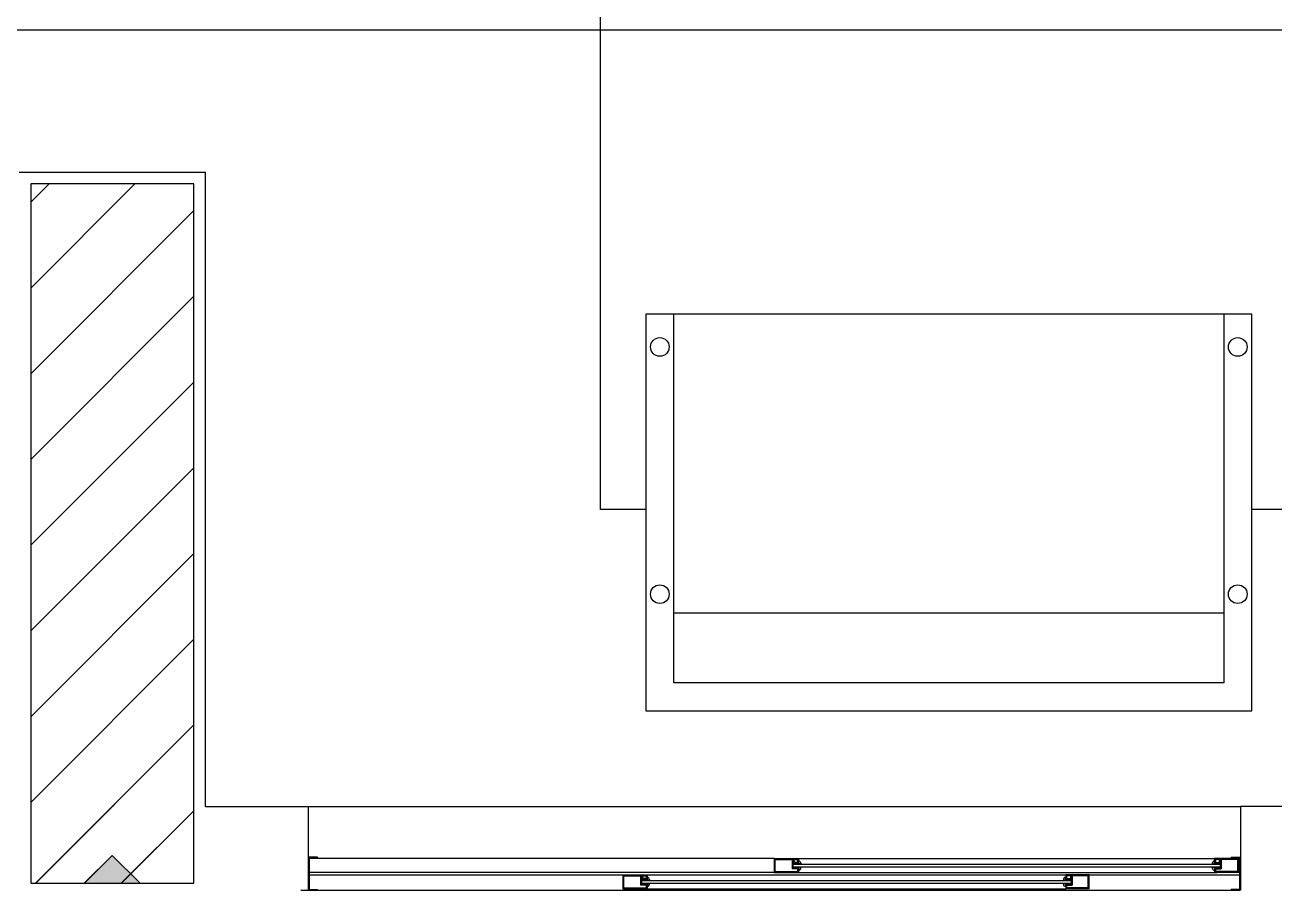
# Model space of a CAD drawing. Header units: millimetres. Extents: x 188.6 to 263.2, y 40.1 to 120.1.
# Drawn here: x 251.456 to 254.136, y 57.981 to 59.827 of the extents above; entities that cross this region are included whole.
import ezdxf

# ---------------------------------------------------------------- set-up
doc = ezdxf.new("R2010")
doc.units = ezdxf.units.MM
for name, color, linetype in [('_XREF TL$0$S_ESQ', 8, 'Continuous'), ('ARQ', 8, 'Continuous'), ('ESTR-PILARES', 11, 'Continuous'), ('ESTRUTURA', 7, 'Continuous')]:
    doc.layers.add(name, color=color, linetype=linetype)

# ---------------------------------------------------------------- blocks, each defined once
blk = doc.blocks.new('ESTR-1TP-29.09.2016')
at = {"layer": 'ESTR-PILARES'}
for p, q in [((48.1474, 21.5866), (48.371, 21.8102)), ((48.1474, 21.7704), (48.1872, 21.8102)), ((48.1474, 21.8102), (48.1474, 21.8102)), ((48.1474, 21.8102), (48.1474, 21.8102)), ((48.1474, 21.4027), (48.4974, 21.7527)), ((48.1474, 21.2189), (48.4974, 21.5689)), ((48.1474, 21.035), (48.4974, 21.385)), ((48.1474, 20.8512), (48.4974, 21.2012)), ((48.3224, 21.0602), (48.3224, 21.0602)), ((48.1474, 20.6673), (48.4974, 21.0173)), ((48.1474, 20.4835), (48.4974, 20.8335)), ((48.158, 20.3102), (48.4974, 20.6497)), ((48.3418, 20.3102), (48.4974, 20.4658)), ((48.1474, 20.3102), (48.1474, 20.3102)), ((48.1474, 20.3102), (48.1474, 20.3102))]:
    blk.add_line(p, q, dxfattribs=at)
for points in [[(48.1474, 20.3102), (48.4974, 20.3102), (48.4974, 21.8102), (48.1474, 21.8102), (48.1474, 20.3102)], [(48.2624, 20.3102), (48.3824, 20.3102), (48.3224, 20.3702), (48.2624, 20.3102)]]:
    blk.add_lwpolyline(points, dxfattribs=at)
for points in [[(48.2624, 20.3102), (48.3824, 20.3102), (48.3224, 20.3702)], [(48.2624, 20.3102), (48.3224, 20.3702), (48.2624, 20.3102)]]:
    blk.add_solid(points, dxfattribs=at)
blk = doc.blocks.new('_XREF TL$0$XREF_305_306$0$XREF-TIPO$0$A$C491F7D64-flat-1')
at = {"layer": '_XREF TL$0$S_ESQ'}
for p, q in [((-0.057, 0.03), (-0.005, 0.03)), ((-0.057, 0.03), (-0.057, 0)), ((-0.055, 0.028), (-0.019, 0.028)), ((-0.055, 0.002), (-0.055, 0.028)), ((-0.019, 0.028), (-0.019, 0.008)), ((-0.017, 0.03), (-0.017, 0.02)), ((-0.015, 0.028), (-0.015, 0.022)), ((-0.015, 0.028), (-0.007, 0.028)), ((-0.007, 0.028), (-0.007, 0.022)), ((-0.005, 0.03), (-0.005, 0.02)), ((-0.055, 0.002), (-0.007, 0.002)), ((-0.007, 0.008), (-0.019, 0.008)), ((-0.005, 0.02), (-0.017, 0.02)), ((-0.017, 0.02), (-0.017, 0.01)), ((-0.005, 0.01), (-0.017, 0.01)), ((-0.005, 0.0195), (-0.0165, 0.0195)), ((0, 0.0185), (-0.0165, 0.0185)), ((0, 0.0115), (-0.0165, 0.0115)), ((-0.005, 0.0105), (-0.0165, 0.0105)), ((-0.007, 0.022), (-0.015, 0.022)), ((-0.007, 0.008), (-0.007, 0.002)), ((-0.005, 0.01), (-0.005, 0)), ((-0.0045, 0.02), (-0.0045, 0.025)), ((-0.0045, 0.01), (-0.0045, 0.005)), ((0, 0.02), (0, 0.0185)), ((0, 0.01), (0, 0.0115)), ((-0.057, 0), (-0.005, 0)), ((-0.055, 0), (-0.055, 0))]:
    blk.add_line(p, q, dxfattribs=at)
for centre, radius, start, end in [((-0.0165, 0.019), 0.0005, 90, 270), ((-0.0165, 0.011), 0.0005, 90, 270), ((-0.005, 0.02), 0.0005, 270, 0), ((-0.005, 0.01), 0.0005, 0, 90), ((-0.005, 0.02), 0.005, 0, 84.2608), ((-0.005, 0.01), 0.005, 275.7392, 0)]:
    blk.add_arc(centre, radius, start, end, dxfattribs=at)
blk = doc.blocks.new('_XREF TL$0$XREF_305_306$0$XREF-TIPO$0$A$C70231090-flat-1')
at = {"layer": '_XREF TL$0$S_ESQ'}
for p, q in [((0, 0.03), (-0.05, 0.03)), ((-0.05, 0.03), (-0.05, 0.02)), ((-0.04, 0.028), (-0.048, 0.028)), ((-0.048, 0.028), (-0.048, 0.022)), ((-0.04, 0.028), (-0.04, 0.022)), ((-0.038, 0.03), (-0.038, 0.02)), ((-0.002, 0.028), (-0.036, 0.028)), ((-0.036, 0.028), (-0.036, 0.008)), ((-0.002, 0.019), (-0.002, 0.028)), ((0, 0.017), (0, 0.03)), ((-0.055, 0.02), (-0.055, 0.0185)), ((-0.055, 0.0185), (-0.0385, 0.0185)), ((-0.055, 0.0115), (-0.0385, 0.0115)), ((-0.055, 0.01), (-0.055, 0.0115)), ((-0.0505, 0.02), (-0.0505, 0.025)), ((-0.0505, 0.01), (-0.0505, 0.005)), ((-0.05, 0.02), (-0.038, 0.02)), ((-0.05, 0.0195), (-0.0385, 0.0195)), ((-0.05, 0.0105), (-0.0385, 0.0105)), ((-0.05, 0.01), (-0.05, 0)), ((-0.05, 0.01), (-0.038, 0.01)), ((-0.048, 0.022), (-0.04, 0.022)), ((-0.048, 0.008), (-0.036, 0.008)), ((-0.048, 0.008), (-0.048, 0.002)), ((-0.002, 0.002), (-0.048, 0.002)), ((-0.038, 0.02), (-0.038, 0.01)), ((-0.002, 0.002), (-0.002, 0.019)), ((-0.002, 0.019), (-0.002, 0.019)), ((0, 0.002), (0, 0.017)), ((0, 0.017), (0, 0.017)), ((0, 0), (0, 0.002)), ((0, 0.002), (0, 0.002)), ((0, 0), (-0.05, 0))]:
    blk.add_line(p, q, dxfattribs=at)
for centre, radius, start, end in [((-0.05, 0.02), 0.005, 95.7392, 180), ((-0.05, 0.01), 0.005, 180, 264.2608), ((-0.05, 0.02), 0.0005, 180, 270), ((-0.05, 0.01), 0.0005, 90, 180), ((-0.0385, 0.019), 0.0005, 270, 90), ((-0.0385, 0.011), 0.0005, 270, 90)]:
    blk.add_arc(centre, radius, start, end, dxfattribs=at)
blk = doc.blocks.new('_XREF TL$0$XREF_305_306$0$XREF-TIPO$0$A$C491F7D64-flat-2')
at = {"layer": '_XREF TL$0$S_ESQ'}
for p, q in [((-0.057, 0.03), (-0.005, 0.03)), ((-0.057, 0.03), (-0.057, 0)), ((-0.055, 0.028), (-0.019, 0.028)), ((-0.055, 0.002), (-0.055, 0.028)), ((-0.019, 0.028), (-0.019, 0.008)), ((-0.017, 0.03), (-0.017, 0.02)), ((-0.015, 0.028), (-0.015, 0.022)), ((-0.015, 0.028), (-0.007, 0.028)), ((-0.007, 0.028), (-0.007, 0.022)), ((-0.005, 0.03), (-0.005, 0.02)), ((-0.055, 0.002), (-0.007, 0.002)), ((-0.007, 0.008), (-0.019, 0.008)), ((-0.005, 0.02), (-0.017, 0.02)), ((-0.017, 0.02), (-0.017, 0.01)), ((-0.005, 0.01), (-0.017, 0.01)), ((-0.005, 0.0195), (-0.0165, 0.0195)), ((0, 0.0185), (-0.0165, 0.0185)), ((0, 0.0115), (-0.0165, 0.0115)), ((-0.005, 0.0105), (-0.0165, 0.0105)), ((-0.007, 0.022), (-0.015, 0.022)), ((-0.007, 0.008), (-0.007, 0.002)), ((-0.005, 0.01), (-0.005, 0)), ((-0.0045, 0.02), (-0.0045, 0.025)), ((-0.0045, 0.01), (-0.0045, 0.005)), ((0, 0.02), (0, 0.0185)), ((0, 0.01), (0, 0.0115)), ((-0.057, 0), (-0.005, 0)), ((-0.055, 0), (-0.055, 0))]:
    blk.add_line(p, q, dxfattribs=at)
for centre, radius, start, end in [((-0.0165, 0.019), 0.0005, 90, 270), ((-0.0165, 0.011), 0.0005, 90, 270), ((-0.005, 0.02), 0.0005, 270, 0), ((-0.005, 0.01), 0.0005, 0, 90), ((-0.005, 0.02), 0.005, 0, 84.2608), ((-0.005, 0.01), 0.005, 275.7392, 0)]:
    blk.add_arc(centre, radius, start, end, dxfattribs=at)
blk = doc.blocks.new('_XREF TL$0$XREF_305_306$0$XREF-TIPO$0$A$C491F7D64-flat-3')
at = {"layer": '_XREF TL$0$S_ESQ'}
for p, q in [((0.057, 0.03), (0.005, 0.03)), ((0.005, 0.03), (0.005, 0.02)), ((0.007, 0.028), (0.007, 0.022)), ((0.015, 0.028), (0.007, 0.028)), ((0.015, 0.028), (0.015, 0.022)), ((0.017, 0.03), (0.017, 0.02)), ((0.019, 0.028), (0.019, 0.008)), ((0.055, 0.028), (0.019, 0.028)), ((0.055, 0.002), (0.055, 0.028)), ((0.057, 0.03), (0.057, 0)), ((0, 0.02), (0, 0.0185)), ((0, 0.0185), (0.0165, 0.0185)), ((0, 0.01), (0, 0.0115)), ((0, 0.0115), (0.0165, 0.0115)), ((0.0045, 0.02), (0.0045, 0.025)), ((0.0045, 0.01), (0.0045, 0.005)), ((0.005, 0.02), (0.017, 0.02)), ((0.005, 0.0195), (0.0165, 0.0195)), ((0.005, 0.0105), (0.0165, 0.0105)), ((0.005, 0.01), (0.017, 0.01)), ((0.005, 0.01), (0.005, 0)), ((0.007, 0.022), (0.015, 0.022)), ((0.007, 0.008), (0.007, 0.002)), ((0.007, 0.008), (0.019, 0.008)), ((0.055, 0.002), (0.007, 0.002)), ((0.017, 0.02), (0.017, 0.01)), ((0.057, 0), (0.005, 0)), ((0.055, 0), (0.055, 0))]:
    blk.add_line(p, q, dxfattribs=at)
for centre, radius, start, end in [((0.005, 0.02), 0.005, 95.7392, 180), ((0.005, 0.01), 0.005, 180, 264.2608), ((0.005, 0.02), 0.0005, 180, 270), ((0.005, 0.01), 0.0005, 90, 180), ((0.0165, 0.019), 0.0005, 270, 90), ((0.0165, 0.011), 0.0005, 270, 90)]:
    blk.add_arc(centre, radius, start, end, dxfattribs=at)
blk = doc.blocks.new('_XREF TL$0$XREF_305_306$0$XREF-TIPO$0$A$C752324B1')
at = {"layer": '_XREF TL$0$S_ESQ'}
for p, q in [((0.02, 0.071), (0, 0.071)), ((0, 0.071), (0, 0)), ((0.002, 0.069), (0.002, 0.002)), ((0.002, 0.069), (0.02, 0.069)), ((1, 0.068), (0.002, 0.068)), ((0.02, 0.071), (0.02, 0.069)), ((1.002, 0.068), (1.9498, 0.068)), ((1.04, 0.056), (1.9568, 0.056)), ((1.98, 0.071), (1.98, 0.069)), ((1.98, 0.071), (2, 0.071)), ((1.998, 0.069), (1.98, 0.069)), ((1.998, 0.069), (1.998, 0.002)), ((2, 0.071), (2, 0)), ((1, 0.038), (0.002, 0.038)), ((0.002, 0.033), (1.998, 0.033)), ((0.7272, 0.033), (1.6252, 0.033)), ((1, 0.038), (1.9498, 0.038)), ((1.04, 0.05), (1.9568, 0.05)), ((0.002, 0.002), (0.02, 0.002)), ((0.02, 0), (0.02, 0.002)), ((0.7152, 0.021), (1.6372, 0.021)), ((0.7152, 0.015), (1.6372, 0.015)), ((0.7272, 0.003), (1.6252, 0.003)), ((1.98, 0), (1.98, 0.002)), ((1.9978, 0.002), (1.98, 0.002)), ((-0.016, 0), (1.98, 0)), ((0.02, 0), (0, 0)), ((1.98, 0), (1.9998, 0))]:
    blk.add_line(p, q, dxfattribs=at)
for name, p in [('_XREF TL$0$XREF_305_306$0$XREF-TIPO$0$A$C491F7D64-flat-1', (1.057, 0.038)), ('_XREF TL$0$XREF_305_306$0$XREF-TIPO$0$A$C491F7D64-flat-3', (1.9398, 0.038)), ('_XREF TL$0$XREF_305_306$0$XREF-TIPO$0$A$C491F7D64-flat-2', (0.7322, 0.003)), ('_XREF TL$0$XREF_305_306$0$XREF-TIPO$0$A$C70231090-flat-1', (1.6752, 0.003))]:
    blk.add_blockref(name, p, dxfattribs=at)
blk = doc.blocks.new('arq-3pav')
at = {"layer": 'ARQ'}
for p, q in [((47.6825, 18.5314), (47.6825, 21.5314)), ((42.0052, 19.56), (51.1652, 19.56)), ((46.4352, 19.2548), (46.8348, 19.2548)), ((46.8351, 17.895), (46.8348, 19.2548)), ((47.7798, 18.95), (47.7798, 18.1)), ((47.8398, 18.95), (47.7798, 18.95)), ((47.8398, 18.16), (47.8398, 18.95)), ((49.0198, 18.95), (47.8398, 18.95)), ((49.0798, 18.95), (49.0198, 18.95)), ((49.0198, 18.95), (49.0198, 18.16)), ((49.0798, 18.1), (49.0798, 18.95)), ((47.7798, 18.5314), (47.6825, 18.5314)), ((50.6825, 18.5314), (49.0798, 18.5314)), ((47.8398, 18.31), (49.0198, 18.31)), ((47.8398, 18.16), (47.8398, 18.31)), ((49.0198, 18.31), (49.0198, 18.16)), ((49.0198, 18.16), (47.8398, 18.16)), ((49.0198, 18.16), (47.8398, 18.16)), ((47.7798, 18.1), (49.0798, 18.1)), ((46.8351, 17.895), (47.0554, 17.895)), ((47.0304, 17.895), (47.0304, 17.895)), ((47.0554, 17.895), (47.0554, 17.715)), ((47.0554, 17.895), (49.0554, 17.895)), ((49.4952, 17.895), (49.0554, 17.895)), ((49.0554, 17.895), (49.0554, 17.715)), ((49.0554, 17.845), (49.0554, 17.715))]:
    blk.add_line(p, q, dxfattribs=at)
for centre in [(47.8098, 18.88), (49.0498, 18.88), (47.8098, 18.35), (49.0498, 18.35)]:
    blk.add_circle(centre, 0.02, dxfattribs=at)
for centre, radius, start, end in [((46.7102, -47.5128), 67.6125, 82.140962, 89.894307), ((46.6903, -47.4394), 66.4892, 90.198092, 90.198256)]:
    blk.add_arc(centre, radius, start, end, dxfattribs=at)
blk.add_blockref('_XREF TL$0$XREF_305_306$0$XREF-TIPO$0$A$C752324B1', (47.0554, 17.715), dxfattribs=at)
at = {"layer": 'ESTRUTURA'}
blk.add_blockref('ESTR-1TP-29.09.2016', (-1.6874, -2.5802), dxfattribs=at)

msp = doc.modelspace()

# ---------------------------------------------------------------- block references
msp.add_blockref('arq-3pav', (205.0084, 40.2568))

# ---------------------------------------------------------------- next in the draw order: block references
at = {"layer": 'ESTRUTURA'}
msp.add_blockref('ESTR-1TP-29.09.2016', (203.3211, 37.6766), dxfattribs=at)

doc.saveas('drawing.dxf')
